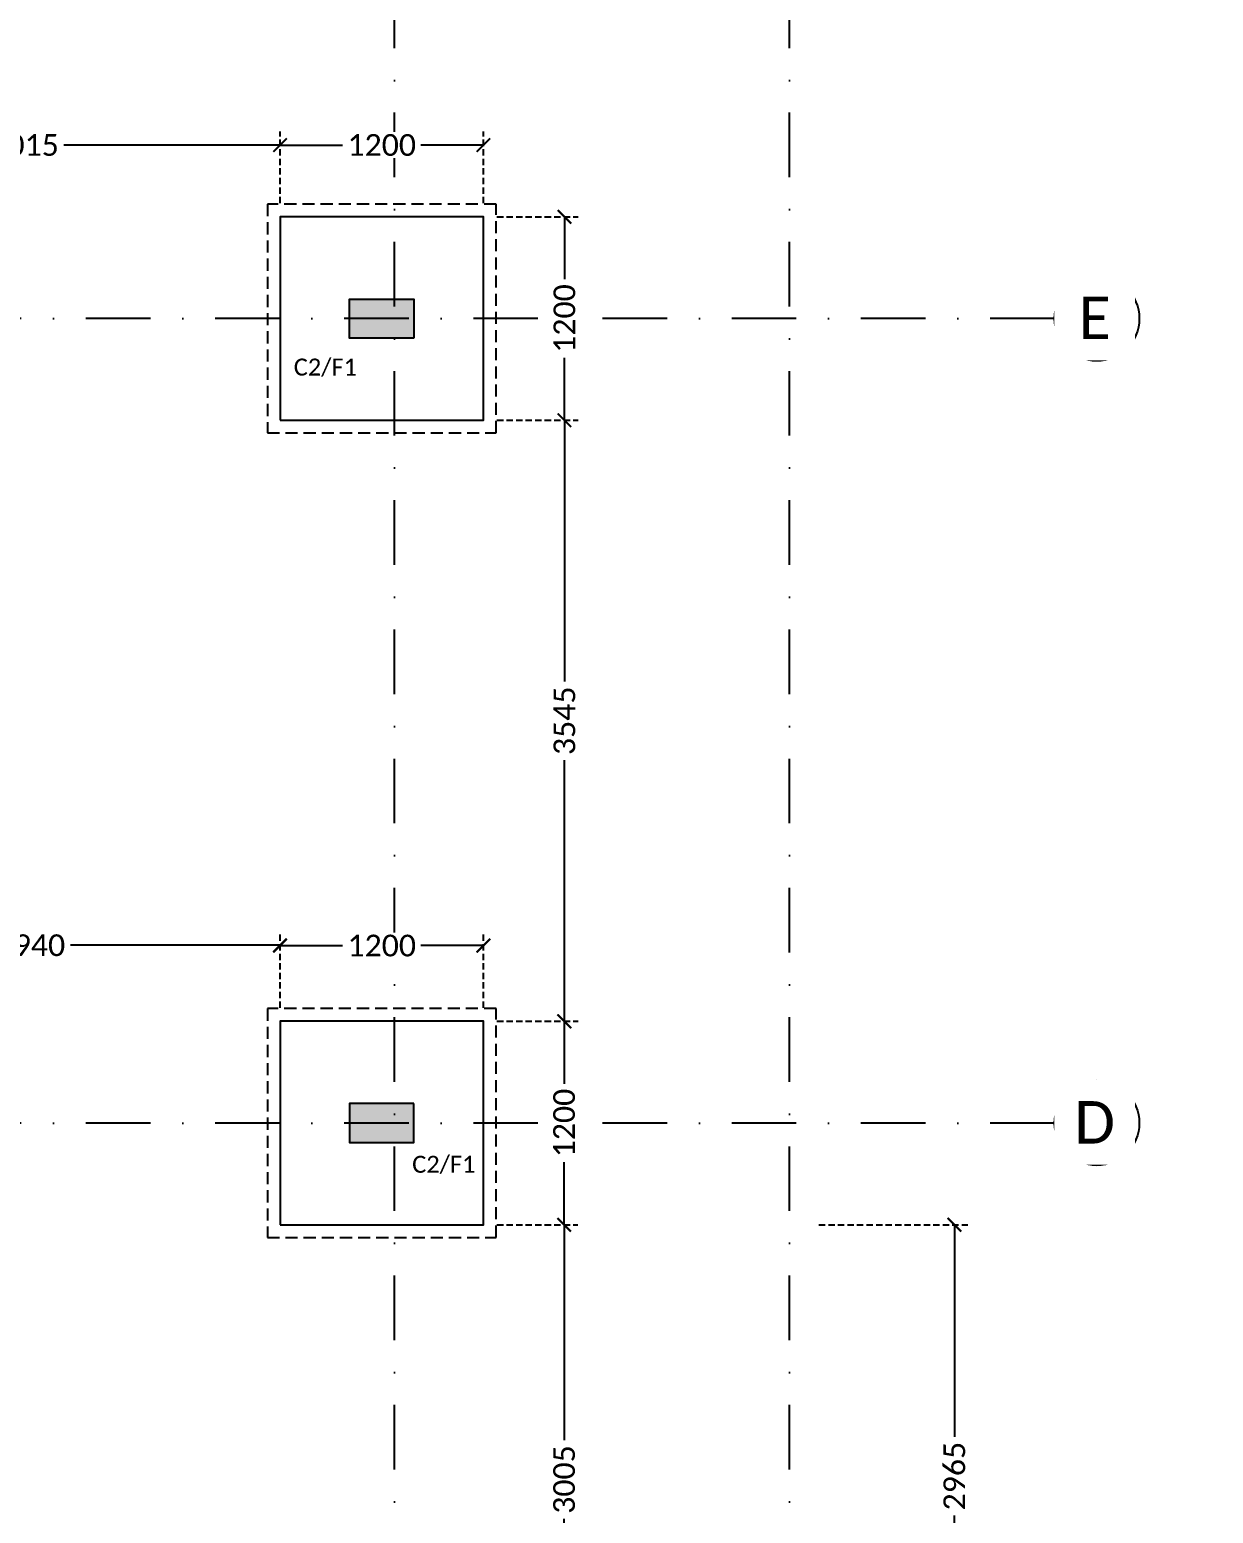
# Model space of a CAD drawing. Header units: millimetres. Extents: x -176651 to 954389, y -469666 to 486614.
# Drawn here: x 232595 to 239579, y 272573 to 281324 of the extents above; entities that cross this region are included whole.
import ezdxf
from ezdxf.xclip import XClip

# ---------------------------------------------------------------- set-up
doc = ezdxf.new("R2010")
doc.units = ezdxf.units.MM
doc.header["$LTSCALE"] = 150
doc.header["$XCLIPFRAME"] = 2
for name, pattern in [('3BHK-W(SB)$0$HIDDEN', [0.375, 0.25, -0.125]), ('DASHDOTX2', [50.8, 25.4, -12.7, 0, -12.7]), ('HIDDEN2', [4.7625, 3.175, -1.5875])]:
    doc.linetypes.add(name, pattern=pattern)
for name, color, linetype in [('ad-Column', 3, 'Continuous'), ('ad-Column Hatch', 125, 'Continuous'), ('ad-Footing line', 2, 'Continuous'), ('ad-Grid', 8, 'DASHDOTX2'), ('ad-PCC line', 8, 'HIDDEN2'), ('ad-Road', 2, 'Continuous'), ('ad-Road Hatch', 8, 'Continuous'), ('ad-Text main', 7, 'Continuous')]:
    doc.layers.add(name, color=color, linetype=linetype)
for name, color, linetype, true_color in [('ad-Dimension', 5, 'Continuous', 0x0000ff), ('ad-External Dimensions', 5, 'Continuous', 0x0000ff), ('ad-Foundation text', 6, 'Continuous', 0xff00ff)]:
    doc.layers.add(name, color=color, linetype=linetype, true_color=true_color)
doc.styles.get("Standard").update_dxf_attribs({"font": 'calibril.ttf'})
doc.dimstyles.new('A-75-DIM-INT (Framing)', dxfattribs={"dimscale": 100, "dimtxt": 1.6, "dimasz": 1, "dimexe": 1, "dimexo": 1, "dimgap": 0.5, "dimtad": 0, "dimdec": 0, "dimdsep": 46, "dimtxsty": 'Standard', "dimblk": 'ARCHTICK', "dimcen": 0.025, "dimclrd": 5, "dimclre": 5, "dimclrt": 256, "dimazin": 2, "dimtfac": 1, "dimtdec": 0, "dimtmove": 1, "dimatfit": 0, "dimldrblk": 'ARCHTICK', "dimfxl": 1, "dimfxlon": 1, "dimtfill": 1, "dimtolj": 1, "dimtzin": 0, "dimarcsym": 0})

# ---------------------------------------------------------------- blocks, each defined once
blk = doc.blocks.new('A$C4fb60e89')
at = {"layer": 'ad-Road Hatch', "ltscale": 5, "transparency": 33554687}
h = blk.add_hatch(dxfattribs=at)
h.set_pattern_fill('AR-HBONE', color=256, scale=15)
h.set_pattern_definition([(45, (-193247.7, -428758.8), (0, 2155.2615), [4572, -1524]), (135, (-192170.1, -427681.1), (2e-13, 2155.2615), [4572, -1524])])
h.paths.add_polyline_path([(175594.5, -250241), (169177.9, -249341.1), (167473.5, -249057.1), (167473.5, -138693.9), (101313.5, -138693.9), (101313.5, -199953.9), (101307.7, -237994.6), (101040.4, -268291), (101007.7, -280967.7), (101066.4, -293683.6), (101242.5, -311127.2), (100909.9, -319343.6), (100949.1, -333937.5), (100668.7, -366959.6), (100727.3, -390982.9), (100668.7, -404585.6), (100538.2, -420418.5), (100466.5, -428758.8), (92426.2, -427265.5), (92163.5, -427209.5), (92163.5, -321453.9), (24803.5, -321453.9), (24803.5, -412960.5), (15653.5, -411028.6), (15653.5, -321452.2), (-19535.1, -321452.2), (-34427.5, -319476.7), (-65207.4, -315394.6), (-171770.1, -301268.1), (-185853.9, -298333.1), (-193247.7, -296831.5), (-193244, -292907.6), (-191913.8, -285219.4), (-191838.8, -284678.8), (-183397.4, -286393.2), (-169722.9, -289242.8), (-53141.2, -304697.5), (-18730.1, -309262.2), (15653.3, -309262.2), (15653.5, 703.4), (24803.5, 1114.6), (24803.5, -129543.9), (92163.5, -129543.9), (92163.5, 15133.3), (101313.5, 17712.8), (101313.5, -129543.9), (167473.5, -129543.9), (167473.5, 35551.6), (175738, 37855), (175848.8, 28595.3), (175835.8, 25947.4), (175777.1, 14040.5), (175855.3, 2315.8), (175659.7, -18036.1), (175731.4, -34038.6), (175718.4, -46839.2), (175672.7, -63402.4), (175816.2, -82071.9), (175542.3, -106356), (175490.2, -124640.8), (175574.9, -145018.8), (175731.4, -168892), (175796.6, -181268.8), (175796.6, -192667.4), (175744.5, -208200.3), (175829.2, -223276.8), (175887.9, -234871.1)])
h.paths.add_polyline_path([(24803.5, -309263.9), (92163.5, -309263.9), (92163.5, -138693.9), (24803.5, -138693.9)], flags=16)
blk = doc.blocks.new("Plot's Boundary")
at = {"layer": 'ad-Road', "ltscale": 5}
blk.add_blockref('A$C4fb60e89', (191838.8, 428758.8), dxfattribs=at)
blk = doc.blocks.new('_ArchTick')
at = {"color": 0, "linetype": 'ByBlock', "const_width": 0.15}
blk.add_lwpolyline([(-0.5, -0.5), (0.5, 0.5)], dxfattribs=at)
blk = doc.blocks.new('*D350')
at = {"layer": 'ad-Dimension', "lineweight": -2}
for p, q in [((8425, 15206.1), (8425, 15586.2)), ((12005, 15206.1), (12005, 15586.2)), ((8425, 15506.2), (9984.1, 15506.2)), ((12005, 15506.2), (10445.9, 15506.2))]:
    blk.add_line(p, q, dxfattribs=at)
at = {"layer": 'Defpoints', "color": 0}
for p in [(12005, 15506.2), (8425, 15126.1), (12005, 15126.1)]:
    blk.add_point(p, dxfattribs=at)
at = {"layer": 'ad-Dimension', "lineweight": -2, "xscale": 80, "yscale": 80, "zscale": 80, "rotation": 180}
blk.add_blockref('_ArchTick', (8425, 15506.2), dxfattribs=at)
at = {"layer": 'ad-Dimension', "lineweight": -2, "xscale": 80, "yscale": 80, "zscale": 80}
blk.add_blockref('_ArchTick', (12005, 15506.2), dxfattribs=at)
at = {"layer": 'ad-Dimension', "insert": (10215, 15506.2), "char_height": 128, "attachment_point": 5, "bg_fill": 3, "box_fill_scale": 1.1, "bg_fill_color": 257, "bg_fill_transparency": 0}
blk.add_mtext('\\A1;3580', dxfattribs=at)
blk = doc.blocks.new('*D338')
at = {"layer": 'ad-Dimension', "lineweight": -2}
for p, q in [((12005, 15206.1), (12005, 15586.2)), ((14335, 15206.1), (14335, 15586.2)), ((12005, 15506.2), (12938, 15506.2)), ((14335, 15506.2), (13402, 15506.2))]:
    blk.add_line(p, q, dxfattribs=at)
at = {"layer": 'Defpoints', "color": 0}
for p in [(14335, 15506.2), (12005, 15126.1), (14335, 15126.1)]:
    blk.add_point(p, dxfattribs=at)
at = {"layer": 'ad-Dimension', "lineweight": -2, "xscale": 80, "yscale": 80, "zscale": 80, "rotation": 180}
blk.add_blockref('_ArchTick', (12005, 15506.2), dxfattribs=at)
at = {"layer": 'ad-Dimension', "lineweight": -2, "xscale": 80, "yscale": 80, "zscale": 80}
blk.add_blockref('_ArchTick', (14335, 15506.2), dxfattribs=at)
at = {"layer": 'ad-Dimension', "insert": (13170, 15506.2), "char_height": 128, "attachment_point": 5, "bg_fill": 3, "box_fill_scale": 1.1, "bg_fill_color": 257, "bg_fill_transparency": 0}
blk.add_mtext('\\A1;2330', dxfattribs=at)
blk = doc.blocks.new('zw$6AA0')
at = {"layer": 'ad-Column Hatch', "transparency": 33554687}
h = blk.add_hatch(color=256, dxfattribs=at)
h.dxf.hatch_style = 1
h.paths.add_polyline_path([(0, -230), (380, -230), (380, 0), (0, 0)])
at = {"layer": 'ad-Column'}
blk.add_lwpolyline([(0, -230), (380, -230), (380, 0), (0, 0)], close=True, dxfattribs=at)
blk = doc.blocks.new('1625W_Columns')
at = {"layer": 'ad-Column', "xscale": -1, "rotation": 359.9999999999999}
blk.add_blockref('zw$6AA0', (12120, 13620), dxfattribs=at)
at = {"layer": 'ad-Column', "rotation": 179.9999999999998}
blk.add_blockref('zw$6AA0', (12120, 8645), dxfattribs=at)
blk = doc.blocks.new('*D53')
at = {"layer": 'ad-External Dimensions', "linetype": '3BHK-W(SB)$0$HIDDEN', "lineweight": -2}
for p, q in [((8315, 14185), (8315, 14607.9)), ((11330, 14185), (11330, 14607.9))]:
    blk.add_line(p, q, dxfattribs=at)
at = {"layer": 'ad-External Dimensions', "lineweight": -2}
for p, q in [((8315, 14527.9), (9590.3, 14527.9)), ((11330, 14527.9), (10054.7, 14527.9))]:
    blk.add_line(p, q, dxfattribs=at)
at = {"layer": 'Defpoints', "color": 0}
for p in [(11330, 14527.9), (8315, 14105), (11330, 14105)]:
    blk.add_point(p, dxfattribs=at)
at = {"layer": 'ad-External Dimensions', "lineweight": -2, "xscale": 80, "yscale": 80, "zscale": 80, "rotation": 180}
blk.add_blockref('_ArchTick', (8315, 14527.9), dxfattribs=at)
at = {"layer": 'ad-External Dimensions', "lineweight": -2, "xscale": 80, "yscale": 80, "zscale": 80}
blk.add_blockref('_ArchTick', (11330, 14527.9), dxfattribs=at)
at = {"layer": 'ad-External Dimensions', "insert": (9822.5, 14527.9), "char_height": 128, "attachment_point": 5, "bg_fill": 3, "box_fill_scale": 1.1, "bg_fill_color": 257, "bg_fill_transparency": 0}
blk.add_mtext('\\A1;3015', dxfattribs=at)
blk = doc.blocks.new('*D54')
at = {"layer": 'ad-External Dimensions', "linetype": '3BHK-W(SB)$0$HIDDEN', "lineweight": -2}
for p, q in [((11330, 14185), (11330, 14607.9)), ((12530, 14185), (12530, 14607.9))]:
    blk.add_line(p, q, dxfattribs=at)
at = {"layer": 'ad-External Dimensions', "lineweight": -2}
for p, q in [((11330, 14527.9), (11698.8, 14527.9)), ((12530, 14527.9), (12161.2, 14527.9))]:
    blk.add_line(p, q, dxfattribs=at)
at = {"layer": 'Defpoints', "color": 0}
for p in [(12530, 14527.9), (11330, 14105), (12530, 14105)]:
    blk.add_point(p, dxfattribs=at)
at = {"layer": 'ad-External Dimensions', "lineweight": -2, "xscale": 80, "yscale": 80, "zscale": 80, "rotation": 180}
blk.add_blockref('_ArchTick', (11330, 14527.9), dxfattribs=at)
at = {"layer": 'ad-External Dimensions', "lineweight": -2, "xscale": 80, "yscale": 80, "zscale": 80}
blk.add_blockref('_ArchTick', (12530, 14527.9), dxfattribs=at)
at = {"layer": 'ad-External Dimensions', "insert": (11930, 14527.9), "char_height": 128, "attachment_point": 5, "bg_fill": 3, "box_fill_scale": 1.1, "bg_fill_color": 257, "bg_fill_transparency": 0}
blk.add_mtext('\\A1;1200', dxfattribs=at)
blk = doc.blocks.new('*D69')
at = {"layer": 'ad-External Dimensions', "linetype": '3BHK-W(SB)$0$HIDDEN', "lineweight": -2}
for p, q in [((14508.9, 8160), (15388.9, 8160)), ((14980, 5195), (15388.9, 5195))]:
    blk.add_line(p, q, dxfattribs=at)
at = {"layer": 'ad-External Dimensions', "lineweight": -2}
for p, q in [((15308.9, 8160), (15308.9, 6909)), ((15308.9, 5195), (15308.9, 6446))]:
    blk.add_line(p, q, dxfattribs=at)
at = {"layer": 'Defpoints', "color": 0}
for p in [(12530, 8160), (15308.9, 8160), (14900, 5195)]:
    blk.add_point(p, dxfattribs=at)
at = {"layer": 'ad-External Dimensions', "lineweight": -2, "xscale": 80, "yscale": 80, "zscale": 80}
for p, rotation in [((15308.9, 8160), 90), ((15308.9, 5195), 270)]:
    blk.add_blockref('_ArchTick', p, dxfattribs=dict(at, rotation=rotation))
at = {"layer": 'ad-External Dimensions', "insert": (15308.9, 6677.5), "char_height": 128, "attachment_point": 5, "rotation": 90, "bg_fill": 3, "box_fill_scale": 1.1, "bg_fill_color": 257, "bg_fill_transparency": 0}
blk.add_mtext('\\A1;2965', dxfattribs=at)
blk = doc.blocks.new('*D70')
at = {"layer": 'ad-External Dimensions', "linetype": '3BHK-W(SB)$0$HIDDEN', "lineweight": -2}
for p, q in [((12610, 14105), (13088.2, 14105)), ((12610, 12905), (13088.2, 12905))]:
    blk.add_line(p, q, dxfattribs=at)
at = {"layer": 'ad-External Dimensions', "lineweight": -2}
for p, q in [((13008.2, 14105), (13008.2, 13736.2)), ((13008.2, 12905), (13008.2, 13273.8))]:
    blk.add_line(p, q, dxfattribs=at)
at = {"layer": 'Defpoints', "color": 0}
for p in [(12530, 14105), (12530, 12905), (13008.2, 12905)]:
    blk.add_point(p, dxfattribs=at)
at = {"layer": 'ad-External Dimensions', "lineweight": -2, "xscale": 80, "yscale": 80, "zscale": 80}
for p, rotation in [((13008.2, 14105), 90), ((13008.2, 12905), 270)]:
    blk.add_blockref('_ArchTick', p, dxfattribs=dict(at, rotation=rotation))
at = {"layer": 'ad-External Dimensions', "insert": (13008.2, 13505), "char_height": 128, "attachment_point": 5, "rotation": 90, "bg_fill": 3, "box_fill_scale": 1.1, "bg_fill_color": 257, "bg_fill_transparency": 0}
blk.add_mtext('\\A1;1200', dxfattribs=at)
blk = doc.blocks.new('*D71')
at = {"layer": 'ad-External Dimensions', "linetype": '3BHK-W(SB)$0$HIDDEN', "lineweight": -2}
for p, q in [((12610, 12905), (13088.2, 12905)), ((12610, 9360), (13088.2, 9360))]:
    blk.add_line(p, q, dxfattribs=at)
at = {"layer": 'ad-External Dimensions', "lineweight": -2}
for p, q in [((13008.2, 12905), (13008.2, 11364.7)), ((13008.2, 9360), (13008.2, 10900.3))]:
    blk.add_line(p, q, dxfattribs=at)
at = {"layer": 'Defpoints', "color": 0}
for p in [(12530, 12905), (12530, 9360), (13008.2, 9360)]:
    blk.add_point(p, dxfattribs=at)
at = {"layer": 'ad-External Dimensions', "lineweight": -2, "xscale": 80, "yscale": 80, "zscale": 80}
for p, rotation in [((13008.2, 12905), 90), ((13008.2, 9360), 270)]:
    blk.add_blockref('_ArchTick', p, dxfattribs=dict(at, rotation=rotation))
at = {"layer": 'ad-External Dimensions', "insert": (13008.2, 11132.5), "char_height": 128, "attachment_point": 5, "rotation": 90, "bg_fill": 3, "box_fill_scale": 1.1, "bg_fill_color": 257, "bg_fill_transparency": 0}
blk.add_mtext('\\A1;3545', dxfattribs=at)
blk = doc.blocks.new('*D72')
at = {"layer": 'ad-External Dimensions', "linetype": '3BHK-W(SB)$0$HIDDEN', "lineweight": -2}
for p, q in [((12610, 9360), (13086.3, 9360)), ((12610, 8160), (13086.3, 8160))]:
    blk.add_line(p, q, dxfattribs=at)
at = {"layer": 'ad-External Dimensions', "lineweight": -2}
for p, q in [((13006.3, 9360), (13006.3, 8991.2)), ((13006.3, 8160), (13006.3, 8528.8))]:
    blk.add_line(p, q, dxfattribs=at)
at = {"layer": 'Defpoints', "color": 0}
for p in [(12530, 9360), (12530, 8160), (13006.3, 8160)]:
    blk.add_point(p, dxfattribs=at)
at = {"layer": 'ad-External Dimensions', "lineweight": -2, "xscale": 80, "yscale": 80, "zscale": 80}
for p, rotation in [((13006.3, 9360), 90), ((13006.3, 8160), 270)]:
    blk.add_blockref('_ArchTick', p, dxfattribs=dict(at, rotation=rotation))
at = {"layer": 'ad-External Dimensions', "insert": (13006.3, 8760), "char_height": 128, "attachment_point": 5, "rotation": 90, "bg_fill": 3, "box_fill_scale": 1.1, "bg_fill_color": 257, "bg_fill_transparency": 0}
blk.add_mtext('\\A1;1200', dxfattribs=at)
blk = doc.blocks.new('*D99')
at = {"layer": 'ad-External Dimensions', "linetype": '3BHK-W(SB)$0$HIDDEN', "lineweight": -2}
for p, q in [((12610, 8160), (13086.3, 8160)), ((12685, 5155), (13086.3, 5155))]:
    blk.add_line(p, q, dxfattribs=at)
at = {"layer": 'ad-External Dimensions', "lineweight": -2}
for p, q in [((13006.3, 8160), (13006.3, 6889.7)), ((13006.3, 5155), (13006.3, 6425.3))]:
    blk.add_line(p, q, dxfattribs=at)
at = {"layer": 'Defpoints', "color": 0}
for p in [(12530, 8160), (12605, 5155), (13006.3, 5155)]:
    blk.add_point(p, dxfattribs=at)
at = {"layer": 'ad-External Dimensions', "lineweight": -2, "xscale": 80, "yscale": 80, "zscale": 80}
for p, rotation in [((13006.3, 8160), 90), ((13006.3, 5155), 270)]:
    blk.add_blockref('_ArchTick', p, dxfattribs=dict(at, rotation=rotation))
at = {"layer": 'ad-External Dimensions', "insert": (13006.3, 6657.5), "char_height": 128, "attachment_point": 5, "rotation": 90, "bg_fill": 3, "box_fill_scale": 1.1, "bg_fill_color": 257, "bg_fill_transparency": 0}
blk.add_mtext('\\A1;3005', dxfattribs=at)
blk = doc.blocks.new('*D106')
at = {"layer": 'ad-External Dimensions', "linetype": '3BHK-W(SB)$0$HIDDEN', "lineweight": -2}
for p, q in [((8390, 9665), (8390, 9888.1)), ((11330, 9440), (11330, 9888.1))]:
    blk.add_line(p, q, dxfattribs=at)
at = {"layer": 'ad-External Dimensions', "lineweight": -2}
for p, q in [((8390, 9808.1), (9625.8, 9808.1)), ((11330, 9808.1), (10094.2, 9808.1))]:
    blk.add_line(p, q, dxfattribs=at)
at = {"layer": 'Defpoints', "color": 0}
for p in [(11330, 9808.1), (8390, 9585), (11330, 9360)]:
    blk.add_point(p, dxfattribs=at)
at = {"layer": 'ad-External Dimensions', "lineweight": -2, "xscale": 80, "yscale": 80, "zscale": 80, "rotation": 180}
blk.add_blockref('_ArchTick', (8390, 9808.1), dxfattribs=at)
at = {"layer": 'ad-External Dimensions', "lineweight": -2, "xscale": 80, "yscale": 80, "zscale": 80}
blk.add_blockref('_ArchTick', (11330, 9808.1), dxfattribs=at)
at = {"layer": 'ad-External Dimensions', "insert": (9860, 9808.1), "char_height": 128, "attachment_point": 5, "bg_fill": 3, "box_fill_scale": 1.1, "bg_fill_color": 257, "bg_fill_transparency": 0}
blk.add_mtext('\\A1;2940', dxfattribs=at)
blk = doc.blocks.new('*D107')
at = {"layer": 'ad-External Dimensions', "linetype": '3BHK-W(SB)$0$HIDDEN', "lineweight": -2}
for p, q in [((11330, 9440), (11330, 9886.2)), ((12530, 9440), (12530, 9886.2))]:
    blk.add_line(p, q, dxfattribs=at)
at = {"layer": 'ad-External Dimensions', "lineweight": -2}
for p, q in [((11330, 9806.2), (11698.8, 9806.2)), ((12530, 9806.2), (12161.2, 9806.2))]:
    blk.add_line(p, q, dxfattribs=at)
at = {"layer": 'Defpoints', "color": 0}
for p in [(12530, 9806.2), (11330, 9360), (12530, 9360)]:
    blk.add_point(p, dxfattribs=at)
at = {"layer": 'ad-External Dimensions', "lineweight": -2, "xscale": 80, "yscale": 80, "zscale": 80, "rotation": 180}
blk.add_blockref('_ArchTick', (11330, 9806.2), dxfattribs=at)
at = {"layer": 'ad-External Dimensions', "lineweight": -2, "xscale": 80, "yscale": 80, "zscale": 80}
blk.add_blockref('_ArchTick', (12530, 9806.2), dxfattribs=at)
at = {"layer": 'ad-External Dimensions', "insert": (11930, 9806.2), "char_height": 128, "attachment_point": 5, "bg_fill": 3, "box_fill_scale": 1.1, "bg_fill_color": 257, "bg_fill_transparency": 0}
blk.add_mtext('\\A1;1200', dxfattribs=at)
blk = doc.blocks.new('A$C26f4352e')
at = {"layer": 'ad-Foundation text', "char_height": 100, "width": 349.312, "attachment_point": 5}
for insert in [(-522.6, -404.5), (176.2, -5106.6)]:
    blk.add_mtext('\\pxt5;C2/F1', dxfattribs=dict(at, insert=insert))
blk = doc.blocks.new('A$Cf8271b05')
at = {"layer": 'ad-Footing line'}
for points in [[(11330, -485), (12530, -485), (12530, 715), (11330, 715)], [(11330, -5230), (12530, -5230), (12530, -4030), (11330, -4030)]]:
    blk.add_lwpolyline(points, close=True, dxfattribs=at)
at = {"layer": 'ad-PCC line', "ltscale": 0.15}
for points in [[(11255, -560), (12605, -560), (12605, 790), (11255, 790)], [(11255, -5305), (12605, -5305), (12605, -3955), (11255, -3955)]]:
    blk.add_lwpolyline(points, close=True, dxfattribs=at)
blk = doc.blocks.new('1625W_Grid')
at = {"layer": 'ad-Grid', "ltscale": 0.1}
for points in [[(12005, -3190), (12005, 15870)], [(14335, -3190), (14335, 15870)], [(15900, 13505), (-3780, 13505)], [(15900, 8760), (-3780, 8760)]]:
    blk.add_lwpolyline(points, dxfattribs=at)
at = {"layer": 'ad-Grid', "color": 7, "linetype": 'ByBlock'}
for centre in [(16150, 13505), (16150, 8760)]:
    blk.add_circle(centre, 250, dxfattribs=at)
at = {"layer": 'ad-Text main', "char_height": 250, "width": 227.385, "attachment_point": 5, "bg_fill": 2}
for s, insert in [('{\\fCalibri|b0|i0|c0|p34;E}', (16136.5, 13509)), ('{\\fCalibri|b0|i0|c0|p34;D}', (16136.5, 8764))]:
    blk.add_mtext(s, dxfattribs=dict(at, insert=insert))
at = {"layer": 'ad-Dimension'}
dim = blk.add_linear_dim(base=(12005, 15506.2), p1=(8425, 15126.1), p2=(12005, 15126.1), dimstyle='A-75-DIM-INT (Framing)', override={"dimscale": 80, "dimblk": 'ArchTick', "dimclrd": 256, "dimclre": 256, "dimfxl": 10, "dimtfill": 1, "dimtfillclr": 0}, dxfattribs=at)
dim.commit()
dim.dimension.update_dxf_attribs({"geometry": '*D350', "text_midpoint": (10215, 15506.2)})
dim = blk.add_linear_dim(base=(14335, 15506.2), p1=(12005, 15126.1), p2=(14335, 15126.1), dimstyle='A-75-DIM-INT (Framing)', override={"dimscale": 80, "dimblk": 'ArchTick', "dimclrd": 256, "dimclre": 256, "dimfxl": 10, "dimtfill": 1, "dimtfillclr": 0}, dxfattribs=at)
dim.commit()
dim.dimension.update_dxf_attribs({"geometry": '*D338', "text_midpoint": (13170, 15506.2)})
blk = doc.blocks.new('A$Cfdb12340')
at = {"layer": 'ad-External Dimensions'}
for base, p1, p2, picture, middle in [((11330, 14527.9), (8315, 14105), (11330, 14105), '*D53', (9822.5, 14527.9)), ((11330, 9808.1), (8390, 9585), (11330, 9360), '*D106', (9860, 9808.1))]:
    dim = blk.add_linear_dim(base=base, p1=p1, p2=p2, dimstyle='A-75-DIM-INT (Framing)', override={"dimscale": 80, "dimclrd": 256, "dimclre": 256, "dimfxl": 10}, dxfattribs=at)
    dim.commit()
    dim.dimension.update_dxf_attribs({"geometry": picture, "text_midpoint": middle})
dim = blk.add_linear_dim(base=(15308.9, 8160), p1=(14900, 5195), p2=(12530, 8160), angle=90, dimstyle='A-75-DIM-INT (Framing)', override={"dimscale": 80, "dimclrd": 256, "dimclre": 256, "dimfxl": 10}, dxfattribs=at)
dim.commit()
dim.dimension.update_dxf_attribs({"geometry": '*D69', "text_midpoint": (15308.9, 6677.5)})
dim = blk.add_linear_dim(base=(12530, 14527.9), p1=(11330, 14105), p2=(12530, 14105), dimstyle='A-75-DIM-INT (Framing)', override={"dimscale": 80, "dimclrd": 256, "dimclre": 256, "dimfxl": 10}, dxfattribs=at)
dim.commit()
dim.dimension.update_dxf_attribs({"geometry": '*D54', "text_midpoint": (11930, 14527.9)})
dim = blk.add_linear_dim(base=(13008.2, 12905), p1=(12530, 14105), p2=(12530, 12905), angle=90, dimstyle='A-75-DIM-INT (Framing)', override={"dimscale": 80, "dimclrd": 256, "dimclre": 256, "dimfxl": 10}, dxfattribs=at)
dim.commit()
dim.dimension.update_dxf_attribs({"geometry": '*D70', "text_midpoint": (13008.2, 13505)})
dim = blk.add_linear_dim(base=(13008.2, 9360), p1=(12530, 12905), p2=(12530, 9360), angle=90, dimstyle='A-75-DIM-INT (Framing)', override={"dimscale": 80, "dimclrd": 256, "dimclre": 256, "dimfxl": 10}, dxfattribs=at)
dim.commit()
dim.dimension.update_dxf_attribs({"geometry": '*D71', "text_midpoint": (13008.2, 11132.5)})
dim = blk.add_linear_dim(base=(13006.3, 8160), p1=(12530, 9360), p2=(12530, 8160), angle=90, dimstyle='A-75-DIM-INT (Framing)', override={"dimscale": 80, "dimclrd": 256, "dimclre": 256, "dimfxl": 10}, dxfattribs=at)
dim.commit()
dim.dimension.update_dxf_attribs({"geometry": '*D72', "text_midpoint": (13006.3, 8760)})
dim = blk.add_linear_dim(base=(12530, 9806.2), p1=(11330, 9360), p2=(12530, 9360), dimstyle='A-75-DIM-INT (Framing)', override={"dimscale": 80, "dimclrd": 256, "dimclre": 256, "dimfxl": 10}, dxfattribs=at)
dim.commit()
dim.dimension.update_dxf_attribs({"geometry": '*D107', "text_midpoint": (11930, 9806.2)})
dim = blk.add_linear_dim(base=(13006.3, 5155), p1=(12530, 8160), p2=(12605, 5155), angle=90, dimstyle='A-75-DIM-INT (Framing)', override={"dimscale": 80, "dimclrd": 256, "dimclre": 256, "dimfxl": 10}, dxfattribs=at)
dim.commit()
dim.dimension.update_dxf_attribs({"geometry": '*D99', "text_midpoint": (13006.3, 6657.5)})

msp = doc.modelspace()

# ---------------------------------------------------------------- block references
ref = msp.add_blockref("Plot's Boundary", (0, 0))
XClip(ref).set_block_clipping_path([(211642.2775057808, 255014.8999686334), (255322.2775057808, 295064.8999686334)])

# ---------------------------------------------------------------- next in the draw order: block references
msp.add_blockref('1625W_Grid', (222742.3, 266114.9))

# ---------------------------------------------------------------- next in the draw order: block references
msp.add_blockref('1625W_Columns', (222742.3, 266114.9))

# ---------------------------------------------------------------- next in the draw order: block references
at = {"layer": 'ad-External Dimensions'}
msp.add_blockref('A$Cfdb12340', (222742.3, 266114.9), dxfattribs=at)

# ---------------------------------------------------------------- next in the draw order: block references
msp.add_blockref('A$Cf8271b05', (222742.3, 279504.9))
at = {"layer": 'ad-Foundation text'}
msp.add_blockref('A$C26f4352e', (234862.3, 279734.9), dxfattribs=at)

doc.saveas('drawing.dxf')
